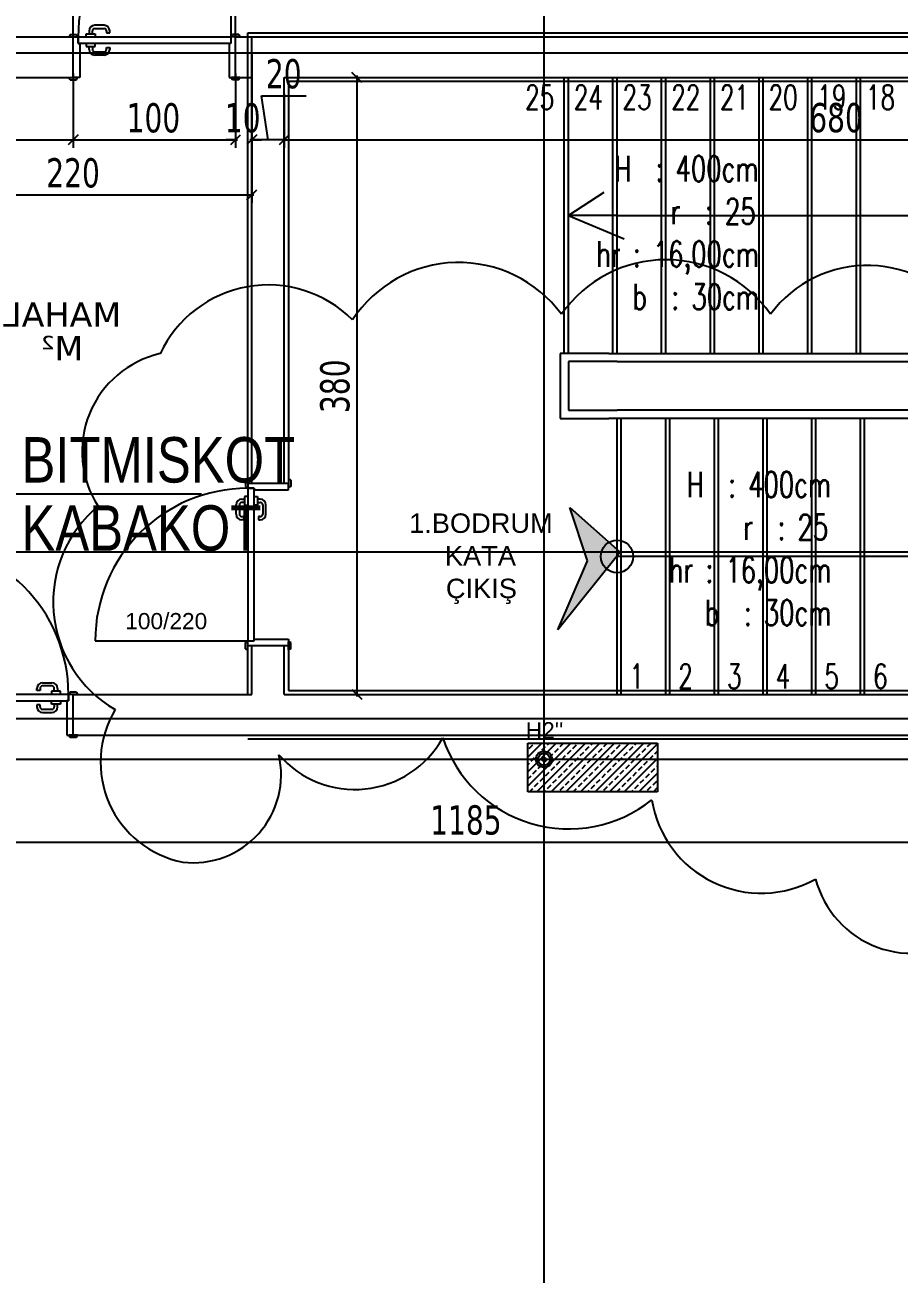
# Model space of a CAD drawing. Header units: millimetres. Extents: x 43168.9 to 43194.6, y -25545.1 to -25543.4.
# Drawn here: x 43169.6669 to 43169.7746, y -25544.6173 to -25544.4634 of the extents above; entities that cross this region are included whole.
import ezdxf
from ezdxf.enums import TextEntityAlignment as Align

# ---------------------------------------------------------------- set-up
doc = ezdxf.new("R2010")
doc.units = ezdxf.units.MM
doc.header["$LTSCALE"] = 200
for name, pattern in [('DASHDOT', [1, 0.5, -0.25, 0, -0.25]), ('DASHDOT2', [0.5, 0.25, -0.125, 0, -0.125]), ('HIDDEN2', [0.1875, 0.125, -0.0625])]:
    doc.linetypes.add(name, pattern=pattern)
for name, color, linetype in [('aks_sgh', 5, 'DASHDOT2'), ('dograma_sgh', 43, 'Continuous'), ('duv_sgh', 4, 'Continuous'), ('izd-alt_sgh', 8, 'HIDDEN2'), ('kesitcizgisi_sgh', 22, 'Continuous'), ('kolon-b.a_sgh', 6, 'Continuous'), ('merdi_sgh', 3, 'Continuous'), ('olcuic_sgh', 183, 'Continuous'), ('poz_sgh', 12, 'Continuous'), ('sembol_sgh', 8, 'Continuous'), ('siva_sgh', 145, 'Continuous'), ('tarama-betonarme_sgh', 223, 'Continuous'), ('yazi-genel_sgh', 7, 'Continuous'), ('yazi-merdi_sgh', 9, 'Continuous')]:
    doc.layers.add(name, color=color, linetype=linetype)
doc.styles.add('1-200', font='arial.ttf', dxfattribs={"height": 60})
doc.styles.add('dim', font='VERDANA.TTF', dxfattribs={"width": 0.7})
doc.styles.add('text1', font='VERDANA.TTF')
doc.styles.add('text2', font='arial.ttf')
doc.styles.add('text3', font='simplex8.shx', dxfattribs={"width": 0.7})

msp = doc.modelspace()

# ---------------------------------------------------------------- hatches: boundary and pattern name
msp.add_hatch(color=251).paths.add_polyline_path([(43169.73406, -25544.52291), (43169.74027, -25544.52839), (43169.73257, -25544.53797), (43169.73624, -25544.52947)])
h = msp.add_hatch(color=256)
edge = h.paths.add_edge_path()
edge.add_arc((43169.73088, -25544.55392), 0.001, 0, 360)
edge = h.paths.add_edge_path(flags=16)
edge.add_arc((43169.73088, -25544.55392), 0.00075, 0, 360)

# ---------------------------------------------------------------- linework, layer by layer
at = {"color": 0, "linetype": 'ByBlock', "lineweight": -2}
for p, q in [((43169.70842, -25544.47052), (43169.70722, -25544.46932)), ((43169.67228, -25544.47819), (43169.67348, -25544.47699)), ((43169.67348, -25544.47699), (43169.67228, -25544.47819)), ((43169.69228, -25544.47819), (43169.69348, -25544.47699)), ((43169.69228, -25544.47819), (43169.69348, -25544.47699)), ((43169.69548, -25544.47699), (43169.69428, -25544.47819)), ((43169.69548, -25544.47699), (43169.69428, -25544.47819)), ((43169.69948, -25544.47699), (43169.69828, -25544.47819)), ((43169.69828, -25544.47819), (43169.69948, -25544.47699)), ((43169.69428, -25544.48497), (43169.69548, -25544.48377)), ((43169.70722, -25544.54532), (43169.70842, -25544.54652)), ((43169.73068, -25544.55412), (43169.73068, -25544.55372)), ((43169.73068, -25544.55372), (43169.73108, -25544.55372)), ((43169.73108, -25544.55412), (43169.73068, -25544.55412)), ((43169.73081, -25544.55385), (43169.73095, -25544.55399)), ((43169.73081, -25544.55399), (43169.73095, -25544.55385)), ((43169.73108, -25544.55372), (43169.73108, -25544.55412))]:
    msp.add_line(p, q, dxfattribs=at)
at = {"color": 0}
for p, q in [((43169.65508, -25544.52122), (43169.68868, -25544.52122)), ((43169.73406, -25544.52291), (43169.74027, -25544.52839)), ((43169.73624, -25544.52947), (43169.73406, -25544.52291)), ((43169.74027, -25544.52839), (43169.73257, -25544.53797)), ((43169.73257, -25544.53797), (43169.73624, -25544.52947))]:
    msp.add_line(p, q, dxfattribs=at)
at = {"color": 0, "linetype": 'Continuous', "lineweight": -2}
for radius in [0.001, 0.00075]:
    msp.add_circle((43169.73088, -25544.55392), radius, dxfattribs=at)
for centre, radius, start, end in [((43169.72039, -25544.50844), 0.01573, 36.5476, 146.5476), ((43169.74591, -25544.50809), 0.01572, 35, 145), ((43169.77073, -25544.50795), 0.01488, 33.364, 143.364), ((43169.69689, -25544.51014), 0.01467, 45.004, 155.004), ((43169.68634, -25544.51602), 0.01239, 102.8255, 212.8255), ((43169.68575, -25544.53453), 0.01535, 129.7657, 239.7657), ((43169.68878, -25544.55426), 0.01255, 148.9711, 258.9711), ((43169.70758, -25544.54524), 0.01239, 220.9038, 330.9038), ((43169.73396, -25544.54608), 0.0164, 198.4493, 308.4493), ((43169.68766, -25544.55582), 0.01083, 263.1682, 13.1682), ((43169.75767, -25544.55673), 0.01368, 189.2398, 299.2398), ((43169.77619, -25544.56557), 0.01224, 194.6844, 304.6844)]:
    msp.add_arc(centre, radius, start, end)
at = {"layer": 'aks_sgh'}
for p, q in [((43169.73088, -25543.74092), (43169.73088, -25544.78992)), ((43169.99088, -25544.46692), (43169.01488, -25544.46692)), ((43169.99088, -25544.54892), (43169.01488, -25544.54892)), ((43169.99088, -25544.55392), (43169.01488, -25544.55392))]:
    msp.add_line(p, q, dxfattribs=at)
at = {"layer": 'dograma_sgh', "color": 145}
for p, q in [((43169.69228, -25544.44612), (43169.69228, -25544.46492)), ((43169.67558, -25544.53932), (43169.69438, -25544.53932))]:
    msp.add_line(p, q, dxfattribs=at)
at = {"layer": 'dograma_sgh'}
for p, q in [((43169.67483, -25544.46418), (43169.67483, -25544.46452)), ((43169.67523, -25544.46452), (43169.67523, -25544.46418)), ((43169.67667, -25544.46348), (43169.67553, -25544.46348)), ((43169.67553, -25544.46388), (43169.67667, -25544.46388)), ((43169.67697, -25544.46418), (43169.67697, -25544.46442)), ((43169.67737, -25544.46442), (43169.67737, -25544.46418)), ((43169.67248, -25544.46462), (43169.67238, -25544.46492)), ((43169.67238, -25544.46492), (43169.67338, -25544.46492)), ((43169.67248, -25544.46462), (43169.67328, -25544.46462)), ((43169.67288, -25544.46992), (43169.67288, -25544.46492)), ((43169.67288, -25544.46492), (43169.67348, -25544.46492)), ((43169.67328, -25544.46462), (43169.67338, -25544.46492)), ((43169.67348, -25544.46572), (43169.67348, -25544.46492)), ((43169.67348, -25544.46492), (43169.69228, -25544.46492)), ((43169.67348, -25544.46492), (43169.67348, -25544.46522)), ((43169.67348, -25544.46522), (43169.67348, -25544.46572)), ((43169.69228, -25544.46572), (43169.67348, -25544.46572)), ((43169.67348, -25544.46572), (43169.67368, -25544.46572)), ((43169.67368, -25544.46572), (43169.67368, -25544.46992)), ((43169.67448, -25544.46492), (43169.67448, -25544.46452)), ((43169.67448, -25544.46452), (43169.67558, -25544.46452)), ((43169.67448, -25544.46572), (43169.67448, -25544.46612)), ((43169.67558, -25544.46452), (43169.67558, -25544.46492)), ((43169.67558, -25544.46612), (43169.67558, -25544.46572)), ((43169.67697, -25544.46442), (43169.67737, -25544.46442)), ((43169.69228, -25544.46572), (43169.69208, -25544.46572)), ((43169.69208, -25544.46572), (43169.69208, -25544.46992)), ((43169.69228, -25544.46492), (43169.69228, -25544.46572)), ((43169.69288, -25544.46492), (43169.69228, -25544.46492)), ((43169.69228, -25544.46492), (43169.69228, -25544.46522)), ((43169.69228, -25544.46522), (43169.69228, -25544.46572)), ((43169.69248, -25544.46462), (43169.69238, -25544.46492)), ((43169.69338, -25544.46492), (43169.69238, -25544.46492)), ((43169.69328, -25544.46462), (43169.69248, -25544.46462)), ((43169.69288, -25544.46992), (43169.69288, -25544.46492)), ((43169.69328, -25544.46462), (43169.69338, -25544.46492)), ((43169.67448, -25544.46612), (43169.67558, -25544.46612)), ((43169.67483, -25544.46646), (43169.67483, -25544.46612)), ((43169.67523, -25544.46612), (43169.67523, -25544.46646)), ((43169.67553, -25544.46676), (43169.67667, -25544.46676)), ((43169.67667, -25544.46716), (43169.67553, -25544.46716)), ((43169.67697, -25544.46646), (43169.67697, -25544.46622)), ((43169.67697, -25544.46622), (43169.67737, -25544.46622)), ((43169.67737, -25544.46622), (43169.67737, -25544.46646)), ((43169.67248, -25544.47022), (43169.67238, -25544.46992)), ((43169.67238, -25544.46992), (43169.67338, -25544.46992)), ((43169.67248, -25544.47022), (43169.67328, -25544.47022)), ((43169.67368, -25544.46992), (43169.67288, -25544.46992)), ((43169.67328, -25544.47022), (43169.67338, -25544.46992)), ((43169.69208, -25544.46992), (43169.69288, -25544.46992)), ((43169.69248, -25544.47022), (43169.69238, -25544.46992)), ((43169.69338, -25544.46992), (43169.69238, -25544.46992)), ((43169.69328, -25544.47022), (43169.69248, -25544.47022)), ((43169.69328, -25544.47022), (43169.69338, -25544.46992)), ((43169.69408, -25544.51952), (43169.69438, -25544.51942)), ((43169.69408, -25544.51952), (43169.69408, -25544.52032)), ((43169.69438, -25544.51942), (43169.69438, -25544.52042)), ((43169.69968, -25544.51952), (43169.69938, -25544.51942)), ((43169.69938, -25544.51942), (43169.69938, -25544.52042)), ((43169.69968, -25544.51952), (43169.69968, -25544.52032)), ((43169.69408, -25544.52032), (43169.69438, -25544.52042)), ((43169.69938, -25544.51992), (43169.69438, -25544.51992)), ((43169.69438, -25544.51992), (43169.69438, -25544.52052)), ((43169.69518, -25544.52052), (43169.69438, -25544.52052)), ((43169.69438, -25544.52052), (43169.69438, -25544.53932)), ((43169.69438, -25544.52052), (43169.69468, -25544.52052)), ((43169.69468, -25544.52052), (43169.69518, -25544.52052)), ((43169.69518, -25544.53932), (43169.69518, -25544.52052)), ((43169.69518, -25544.52052), (43169.69518, -25544.52072)), ((43169.69518, -25544.52072), (43169.69938, -25544.52072)), ((43169.69938, -25544.52072), (43169.69938, -25544.51992)), ((43169.69968, -25544.52032), (43169.69938, -25544.52042)), ((43169.69294, -25544.52371), (43169.69294, -25544.52257)), ((43169.69334, -25544.52257), (43169.69334, -25544.52371)), ((43169.69364, -25544.52187), (43169.69398, -25544.52187)), ((43169.69398, -25544.52227), (43169.69364, -25544.52227)), ((43169.69438, -25544.52152), (43169.69398, -25544.52152)), ((43169.69398, -25544.52152), (43169.69398, -25544.52262)), ((43169.69398, -25544.52262), (43169.69438, -25544.52262)), ((43169.69518, -25544.52152), (43169.69558, -25544.52152)), ((43169.69558, -25544.52262), (43169.69518, -25544.52262)), ((43169.69558, -25544.52152), (43169.69558, -25544.52262)), ((43169.69592, -25544.52187), (43169.69558, -25544.52187)), ((43169.69558, -25544.52227), (43169.69592, -25544.52227)), ((43169.69622, -25544.52257), (43169.69622, -25544.52371)), ((43169.69662, -25544.52371), (43169.69662, -25544.52257)), ((43169.69364, -25544.52401), (43169.69388, -25544.52401)), ((43169.69388, -25544.52401), (43169.69388, -25544.52441)), ((43169.69592, -25544.52401), (43169.69568, -25544.52401)), ((43169.69568, -25544.52401), (43169.69568, -25544.52441)), ((43169.69388, -25544.52441), (43169.69364, -25544.52441)), ((43169.69568, -25544.52441), (43169.69592, -25544.52441)), ((43169.69408, -25544.53952), (43169.69438, -25544.53942)), ((43169.69408, -25544.54032), (43169.69408, -25544.53952)), ((43169.69438, -25544.53932), (43169.69518, -25544.53932)), ((43169.69438, -25544.53992), (43169.69438, -25544.53932)), ((43169.69438, -25544.53932), (43169.69468, -25544.53932)), ((43169.69438, -25544.54042), (43169.69438, -25544.53942)), ((43169.69468, -25544.53932), (43169.69518, -25544.53932)), ((43169.69518, -25544.53932), (43169.69518, -25544.53912)), ((43169.69518, -25544.53912), (43169.69938, -25544.53912)), ((43169.69938, -25544.53912), (43169.69938, -25544.53992)), ((43169.69968, -25544.53952), (43169.69938, -25544.53942)), ((43169.69938, -25544.54042), (43169.69938, -25544.53942)), ((43169.69968, -25544.54032), (43169.69968, -25544.53952)), ((43169.69408, -25544.54032), (43169.69438, -25544.54042)), ((43169.69938, -25544.53992), (43169.69438, -25544.53992)), ((43169.69968, -25544.54032), (43169.69938, -25544.54042)), ((43169.66839, -25544.54542), (43169.66839, -25544.54518)), ((43169.66879, -25544.54542), (43169.66839, -25544.54542)), ((43169.66879, -25544.54518), (43169.66879, -25544.54542)), ((43169.66909, -25544.54448), (43169.67023, -25544.54448)), ((43169.67023, -25544.54488), (43169.66909, -25544.54488)), ((43169.67128, -25544.54552), (43169.67018, -25544.54552)), ((43169.67018, -25544.54552), (43169.67018, -25544.54592)), ((43169.67053, -25544.54552), (43169.67053, -25544.54518)), ((43169.67093, -25544.54518), (43169.67093, -25544.54552)), ((43169.67128, -25544.54592), (43169.67128, -25544.54552)), ((43169.67248, -25544.54562), (43169.67238, -25544.54592)), ((43169.67328, -25544.54562), (43169.67248, -25544.54562)), ((43169.67328, -25544.54562), (43169.67338, -25544.54592)), ((43169.67228, -25544.54592), (43169.65348, -25544.54592)), ((43169.65348, -25544.54672), (43169.67228, -25544.54672)), ((43169.66879, -25544.54722), (43169.66839, -25544.54722)), ((43169.66839, -25544.54722), (43169.66839, -25544.54746)), ((43169.66879, -25544.54746), (43169.66879, -25544.54722)), ((43169.67018, -25544.54712), (43169.67018, -25544.54672)), ((43169.67128, -25544.54712), (43169.67018, -25544.54712)), ((43169.67053, -25544.54712), (43169.67053, -25544.54746)), ((43169.67093, -25544.54746), (43169.67093, -25544.54712)), ((43169.67128, -25544.54672), (43169.67128, -25544.54712)), ((43169.67228, -25544.54672), (43169.67208, -25544.54672)), ((43169.67208, -25544.54672), (43169.67208, -25544.55092)), ((43169.67228, -25544.54672), (43169.67228, -25544.54592)), ((43169.67288, -25544.54592), (43169.67228, -25544.54592)), ((43169.67228, -25544.54592), (43169.67228, -25544.54622)), ((43169.67228, -25544.54622), (43169.67228, -25544.54672)), ((43169.67338, -25544.54592), (43169.67238, -25544.54592)), ((43169.67288, -25544.55092), (43169.67288, -25544.54592)), ((43169.67023, -25544.54776), (43169.66909, -25544.54776)), ((43169.66909, -25544.54816), (43169.67023, -25544.54816)), ((43169.67208, -25544.55092), (43169.67288, -25544.55092)), ((43169.67248, -25544.55122), (43169.67238, -25544.55092)), ((43169.67338, -25544.55092), (43169.67238, -25544.55092)), ((43169.67328, -25544.55122), (43169.67248, -25544.55122)), ((43169.67328, -25544.55122), (43169.67338, -25544.55092))]:
    msp.add_line(p, q, dxfattribs=at)
at = {"layer": 'dograma_sgh', "color": 145}
for centre, start, end in [((43169.69228, -25544.46492), 90, 180), ((43169.69438, -25544.53932), 90, 180), ((43169.65348, -25544.54592), 0, 90)]:
    msp.add_arc(centre, 0.0188, start, end, dxfattribs=at)
at = {"layer": 'dograma_sgh'}
for centre, radius, start, end in [((43169.67553, -25544.46418), 0.0007, 90, 180), ((43169.67553, -25544.46418), 0.0003, 90, 180), ((43169.67667, -25544.46418), 0.0007, 360, 90), ((43169.67667, -25544.46418), 0.0003, 360, 90), ((43169.67553, -25544.46646), 0.0007, 180, 270), ((43169.67553, -25544.46646), 0.0003, 180, 270), ((43169.67667, -25544.46646), 0.0003, 270, 0), ((43169.67667, -25544.46646), 0.0007, 270, 0), ((43169.69364, -25544.52257), 0.0007, 90, 180), ((43169.69364, -25544.52257), 0.0003, 90, 180), ((43169.69592, -25544.52257), 0.0007, 360, 90), ((43169.69592, -25544.52257), 0.0003, 360, 90), ((43169.69364, -25544.52371), 0.0007, 180, 270), ((43169.69364, -25544.52371), 0.0003, 180, 270), ((43169.69592, -25544.52371), 0.0003, 270, 360), ((43169.69592, -25544.52371), 0.0007, 270, 360), ((43169.66909, -25544.54518), 0.0007, 90, 180), ((43169.66909, -25544.54518), 0.0003, 90, 180), ((43169.67023, -25544.54518), 0.0007, 0, 90), ((43169.67023, -25544.54518), 0.0003, 0, 90), ((43169.66909, -25544.54746), 0.0007, 180, 270), ((43169.66909, -25544.54746), 0.0003, 180, 270), ((43169.67023, -25544.54746), 0.0003, 270, 360), ((43169.67023, -25544.54746), 0.0007, 270, 360)]:
    msp.add_arc(centre, radius, start, end, dxfattribs=at)
at = {"layer": 'duv_sgh'}
for p, q in [((43169.64688, -25544.46492), (43169.67288, -25544.46492)), ((43169.67288, -25544.46992), (43169.67288, -25544.46492)), ((43169.69288, -25544.46492), (43169.69488, -25544.46492)), ((43169.69288, -25544.46992), (43169.69288, -25544.46492)), ((43169.69488, -25544.51992), (43169.69488, -25544.46492)), ((43169.69488, -25544.46492), (43169.83988, -25544.46492)), ((43169.65088, -25544.46992), (43169.67288, -25544.46992)), ((43169.69288, -25544.46992), (43169.69488, -25544.46992)), ((43169.69888, -25544.51992), (43169.69888, -25544.46992)), ((43169.69888, -25544.46992), (43169.83488, -25544.46992)), ((43169.69938, -25544.51992), (43169.69438, -25544.51992)), ((43169.69938, -25544.53992), (43169.69438, -25544.53992)), ((43169.69488, -25544.54592), (43169.69488, -25544.53992)), ((43169.69888, -25544.54592), (43169.69888, -25544.53992)), ((43169.67288, -25544.54592), (43169.69488, -25544.54592)), ((43169.67288, -25544.55092), (43169.67288, -25544.54592)), ((43169.69488, -25544.54592), (43169.69488, -25544.54592)), ((43169.69888, -25544.54592), (43169.83488, -25544.54592)), ((43169.67288, -25544.55092), (43169.69488, -25544.55092)), ((43169.69488, -25544.55092), (43169.83988, -25544.55092))]:
    msp.add_line(p, q, dxfattribs=at)
at = {"layer": 'izd-alt_sgh'}
for p, q in [((43169.73338, -25544.50392), (43169.73338, -25544.46992)), ((43169.73938, -25544.50392), (43169.73938, -25544.46992)), ((43169.74538, -25544.50392), (43169.74538, -25544.46992)), ((43169.75138, -25544.50392), (43169.75138, -25544.46992)), ((43169.75738, -25544.50392), (43169.75738, -25544.46992)), ((43169.76338, -25544.50392), (43169.76338, -25544.46992)), ((43169.76938, -25544.50392), (43169.76938, -25544.46992)), ((43169.74038, -25544.54592), (43169.74038, -25544.51192)), ((43169.74638, -25544.54592), (43169.74638, -25544.51192)), ((43169.75238, -25544.54592), (43169.75238, -25544.51192)), ((43169.75838, -25544.54592), (43169.75838, -25544.51192)), ((43169.76438, -25544.54592), (43169.76438, -25544.51192)), ((43169.77038, -25544.54592), (43169.77038, -25544.51192))]:
    msp.add_line(p, q, dxfattribs=at)
at = {"layer": 'kesitcizgisi_sgh', "linetype": 'DASHDOT'}
msp.add_line((43169.06963, -25544.52837), (43169.86213, -25544.52837), dxfattribs=at)
at = {"layer": 'kolon-b.a_sgh'}
for p, q in [((43169.72888, -25544.55192), (43169.74488, -25544.55192)), ((43169.72888, -25544.55792), (43169.72888, -25544.55192)), ((43169.74488, -25544.55192), (43169.74488, -25544.55792)), ((43169.74488, -25544.55792), (43169.72888, -25544.55792))]:
    msp.add_line(p, q, dxfattribs=at)
at = {"layer": 'merdi_sgh'}
for p, q in [((43169.73388, -25544.50392), (43169.73388, -25544.46992)), ((43169.73988, -25544.50392), (43169.73988, -25544.46992)), ((43169.74588, -25544.50392), (43169.74588, -25544.46992)), ((43169.75188, -25544.50392), (43169.75188, -25544.46992)), ((43169.75788, -25544.50392), (43169.75788, -25544.46992)), ((43169.76388, -25544.50392), (43169.76388, -25544.46992)), ((43169.76988, -25544.50392), (43169.76988, -25544.46992)), ((43169.73988, -25544.54592), (43169.73988, -25544.51192)), ((43169.74588, -25544.54592), (43169.74588, -25544.51192)), ((43169.75188, -25544.54592), (43169.75188, -25544.51192)), ((43169.75788, -25544.54592), (43169.75788, -25544.51192)), ((43169.76388, -25544.54592), (43169.76388, -25544.51192)), ((43169.76988, -25544.54592), (43169.76988, -25544.51192))]:
    msp.add_line(p, q, dxfattribs=at)
at = {"layer": 'merdi_sgh', "color": 43}
for p, q in [((43169.73888, -25544.50392), (43169.73288, -25544.50392)), ((43169.73288, -25544.50392), (43169.73288, -25544.51192)), ((43169.73888, -25544.50392), (43169.79488, -25544.50392)), ((43169.73988, -25544.50492), (43169.73388, -25544.50492)), ((43169.73388, -25544.50492), (43169.73388, -25544.51092)), ((43169.73988, -25544.50492), (43169.79388, -25544.50492)), ((43169.73388, -25544.51092), (43169.73988, -25544.51092)), ((43169.79388, -25544.51092), (43169.73988, -25544.51092)), ((43169.73288, -25544.51192), (43169.73888, -25544.51192)), ((43169.79488, -25544.51192), (43169.73888, -25544.51192))]:
    msp.add_line(p, q, dxfattribs=at)
at = {"layer": 'olcuic_sgh'}
for p, q in [((43169.67288, -25544.46542), (43169.67288, -25544.45452)), ((43169.67288, -25544.46542), (43169.67288, -25544.45452)), ((43169.69288, -25544.46542), (43169.69288, -25544.45452)), ((43169.69288, -25544.46542), (43169.69288, -25544.45452)), ((43169.69488, -25544.46692), (43169.69488, -25544.47859)), ((43169.67288, -25544.46942), (43169.67288, -25544.47859)), ((43169.67288, -25544.46942), (43169.67288, -25544.47859)), ((43169.69288, -25544.46942), (43169.69288, -25544.47859)), ((43169.69288, -25544.46942), (43169.69288, -25544.47859)), ((43169.69488, -25544.46892), (43169.69488, -25544.47859)), ((43169.70088, -25544.46992), (43169.70882, -25544.46992)), ((43169.70782, -25544.46967), (43169.70782, -25544.54617)), ((43169.69488, -25544.47237), (43169.69488, -25544.48537)), ((43169.69688, -25544.47759), (43169.69608, -25544.47216)), ((43169.69608, -25544.47216), (43169.70159, -25544.47216)), ((43169.69888, -25544.47192), (43169.69888, -25544.47859)), ((43169.69888, -25544.47192), (43169.69888, -25544.47859)), ((43169.65063, -25544.47759), (43169.67313, -25544.47759)), ((43169.67263, -25544.47759), (43169.69313, -25544.47759)), ((43169.69288, -25544.47759), (43169.69168, -25544.47759)), ((43169.69913, -25544.47759), (43169.69463, -25544.47759)), ((43169.69488, -25544.47759), (43169.69608, -25544.47759)), ((43169.69863, -25544.47759), (43169.83513, -25544.47759)), ((43169.65063, -25544.48437), (43169.69513, -25544.48437)), ((43169.70088, -25544.54592), (43169.70882, -25544.54592)), ((43169.60263, -25544.5641), (43169.84013, -25544.5641))]:
    msp.add_line(p, q, dxfattribs=at)
at = {"layer": 'sembol_sgh'}
for p, q in [((43169.73825, -25544.48409), (43169.73388, -25544.48692)), ((43169.73988, -25544.48692), (43169.73388, -25544.48692)), ((43169.73388, -25544.48692), (43169.74076, -25544.48979)), ((43169.73988, -25544.48692), (43169.81188, -25544.48692)), ((43169.74588, -25544.52892), (43169.73988, -25544.52892)), ((43169.81188, -25544.52892), (43169.74588, -25544.52892))]:
    msp.add_line(p, q, dxfattribs=at)
msp.add_circle((43169.73988, -25544.52892), 0.002, dxfattribs=at)
at = {"layer": 'siva_sgh'}
for p, q in [((43169.69438, -25544.51992), (43169.69438, -25544.46442)), ((43169.69438, -25544.46442), (43169.84038, -25544.46442)), ((43169.84038, -25544.47042), (43169.69938, -25544.47042)), ((43169.69938, -25544.47042), (43169.69938, -25544.51992)), ((43169.69438, -25544.54592), (43169.69438, -25544.53992)), ((43169.69938, -25544.53992), (43169.69938, -25544.54542)), ((43169.69938, -25544.54542), (43169.84038, -25544.54542)), ((43169.84038, -25544.55142), (43169.69438, -25544.55142)), ((43169.69438, -25544.55142), (43169.69438, -25544.55142))]:
    msp.add_line(p, q, dxfattribs=at)
at = {"layer": 'tarama-betonarme_sgh'}
for p, q in [((43169.72888, -25544.55364), (43169.7306, -25544.55192)), ((43169.72888, -25544.55544), (43169.7324, -25544.55192)), ((43169.72888, -25544.55723), (43169.73419, -25544.55192)), ((43169.72905, -25544.55257), (43169.7295, -25544.55212)), ((43169.72995, -25544.55346), (43169.7304, -25544.55302)), ((43169.72999, -25544.55792), (43169.73599, -25544.55192)), ((43169.73063, -25544.55279), (43169.73108, -25544.55234)), ((43169.7313, -25544.55212), (43169.7315, -25544.55192)), ((43169.73152, -25544.55369), (43169.73197, -25544.55324)), ((43169.73178, -25544.55792), (43169.73778, -25544.55192)), ((43169.7322, -25544.55302), (43169.73265, -25544.55257)), ((43169.73287, -25544.55234), (43169.73329, -25544.55192)), ((43169.73358, -25544.55792), (43169.73958, -25544.55192)), ((43169.73377, -25544.55324), (43169.73422, -25544.55279)), ((43169.73444, -25544.55257), (43169.73489, -25544.55212)), ((43169.73534, -25544.55346), (43169.73579, -25544.55302)), ((43169.73538, -25544.55792), (43169.74138, -25544.55192)), ((43169.73601, -25544.55279), (43169.73646, -25544.55234)), ((43169.73669, -25544.55212), (43169.73689, -25544.55192)), ((43169.73691, -25544.55369), (43169.73736, -25544.55324)), ((43169.73717, -25544.55792), (43169.74317, -25544.55192)), ((43169.73759, -25544.55302), (43169.73803, -25544.55257)), ((43169.73826, -25544.55234), (43169.73868, -25544.55192)), ((43169.73897, -25544.55792), (43169.74488, -25544.55201)), ((43169.73916, -25544.55324), (43169.73961, -25544.55279)), ((43169.73983, -25544.55257), (43169.74028, -25544.55212)), ((43169.74073, -25544.55346), (43169.74118, -25544.55302)), ((43169.7414, -25544.55279), (43169.74185, -25544.55234)), ((43169.74208, -25544.55212), (43169.74227, -25544.55192)), ((43169.7423, -25544.55369), (43169.74275, -25544.55324)), ((43169.74297, -25544.55302), (43169.74342, -25544.55257)), ((43169.74365, -25544.55234), (43169.74407, -25544.55192)), ((43169.74455, -25544.55324), (43169.74488, -25544.55291)), ((43169.72888, -25544.55454), (43169.72905, -25544.55436)), ((43169.72928, -25544.55414), (43169.72973, -25544.55369)), ((43169.73018, -25544.55504), (43169.73063, -25544.55459)), ((43169.73085, -25544.55436), (43169.7313, -25544.55391)), ((43169.73175, -25544.55526), (43169.7322, -25544.55481)), ((43169.73242, -25544.55459), (43169.73287, -25544.55414)), ((43169.7331, -25544.55391), (43169.73354, -25544.55346)), ((43169.73399, -25544.55481), (43169.73444, -25544.55436)), ((43169.73467, -25544.55414), (43169.73512, -25544.55369)), ((43169.73557, -25544.55504), (43169.73601, -25544.55459)), ((43169.73624, -25544.55436), (43169.73669, -25544.55391)), ((43169.73714, -25544.55526), (43169.73759, -25544.55481)), ((43169.73781, -25544.55459), (43169.73826, -25544.55414)), ((43169.73848, -25544.55391), (43169.73893, -25544.55346)), ((43169.73938, -25544.55481), (43169.73983, -25544.55436)), ((43169.74006, -25544.55414), (43169.7405, -25544.55369)), ((43169.74076, -25544.55792), (43169.74488, -25544.5538)), ((43169.74095, -25544.55504), (43169.7414, -25544.55459)), ((43169.74163, -25544.55436), (43169.74208, -25544.55391)), ((43169.74252, -25544.55526), (43169.74297, -25544.55481)), ((43169.7432, -25544.55459), (43169.74365, -25544.55414)), ((43169.74387, -25544.55391), (43169.74432, -25544.55346)), ((43169.74477, -25544.55481), (43169.74488, -25544.5547)), ((43169.72888, -25544.55633), (43169.72928, -25544.55593)), ((43169.7295, -25544.55571), (43169.72995, -25544.55526)), ((43169.7304, -25544.55661), (43169.73085, -25544.55616)), ((43169.73108, -25544.55593), (43169.73152, -25544.55549)), ((43169.73197, -25544.55683), (43169.73242, -25544.55638)), ((43169.73265, -25544.55616), (43169.7331, -25544.55571)), ((43169.73332, -25544.55549), (43169.73377, -25544.55504)), ((43169.73422, -25544.55638), (43169.73467, -25544.55593)), ((43169.73489, -25544.55571), (43169.73534, -25544.55526)), ((43169.73579, -25544.55661), (43169.73624, -25544.55616)), ((43169.73646, -25544.55593), (43169.73691, -25544.55549)), ((43169.73736, -25544.55683), (43169.73781, -25544.55638)), ((43169.73803, -25544.55616), (43169.73848, -25544.55571)), ((43169.73871, -25544.55549), (43169.73916, -25544.55504)), ((43169.73961, -25544.55638), (43169.74006, -25544.55593)), ((43169.74028, -25544.55571), (43169.74073, -25544.55526)), ((43169.74118, -25544.55661), (43169.74163, -25544.55616)), ((43169.74185, -25544.55593), (43169.7423, -25544.55549)), ((43169.74256, -25544.55792), (43169.74488, -25544.5556)), ((43169.74275, -25544.55683), (43169.7432, -25544.55638)), ((43169.74342, -25544.55616), (43169.74387, -25544.55571)), ((43169.7441, -25544.55549), (43169.74455, -25544.55504)), ((43169.72909, -25544.55792), (43169.7295, -25544.55751)), ((43169.72973, -25544.55728), (43169.73018, -25544.55683)), ((43169.73089, -25544.55792), (43169.73108, -25544.55773)), ((43169.7313, -25544.55751), (43169.73175, -25544.55706)), ((43169.73287, -25544.55773), (43169.73332, -25544.55728)), ((43169.73354, -25544.55706), (43169.73399, -25544.55661)), ((43169.73448, -25544.55792), (43169.73489, -25544.55751)), ((43169.73512, -25544.55728), (43169.73557, -25544.55683)), ((43169.73627, -25544.55792), (43169.73646, -25544.55773)), ((43169.73669, -25544.55751), (43169.73714, -25544.55706)), ((43169.73826, -25544.55773), (43169.73871, -25544.55728)), ((43169.73893, -25544.55706), (43169.73938, -25544.55661)), ((43169.73987, -25544.55792), (43169.74028, -25544.55751)), ((43169.7405, -25544.55728), (43169.74095, -25544.55683)), ((43169.74166, -25544.55792), (43169.74185, -25544.55773)), ((43169.74208, -25544.55751), (43169.74252, -25544.55706)), ((43169.74365, -25544.55773), (43169.7441, -25544.55728)), ((43169.74432, -25544.55706), (43169.74477, -25544.55661)), ((43169.74436, -25544.55792), (43169.74488, -25544.5574))]:
    msp.add_line(p, q, dxfattribs=at)

# ---------------------------------------------------------------- texts
at = {"color": 7, "style": 'text1', "text_generation_flag": 4}
for tag, text, p in [('MAHAL', '', (43169.6715, -25544.49913)), ('M²', 'm²', (43169.6715, -25544.50324))]:
    msp.add_attdef(tag, text=text, height=0.003, rotation=180, dxfattribs=at).set_placement(p, align=Align.MIDDLE)
at = {"color": 0, "style": 'text2', "width": 0.8}
for tag, p, s in [('BITMISKOT', (43169.66649, -25544.51982), '+0,10'), ('KABAKOT', (43169.66649, -25544.52822), '±0,00')]:
    msp.add_attdef(tag, p, s, height=0.0056, dxfattribs=at)
at = {"layer": 'aks_sgh', "style": '1-200'}
msp.add_text("H2''", height=0.002, rotation=360, dxfattribs=at).set_placement((43169.72863, -25544.55134))
at = {"layer": 'olcuic_sgh', "color": 2, "style": 'dim', "width": 0.7}
for s, p in [('20', (43169.69661, -25544.47125)), ('100', (43169.67945, -25544.47668)), ('10', (43169.69155, -25544.47668)), ('680', (43169.76357, -25544.47666)), ('220', (43169.66955, -25544.48346)), ('1185', (43169.71686, -25544.56318))]:
    msp.add_text(s, height=0.0036, dxfattribs=at).set_placement(p)
msp.add_text('380', height=0.0036, rotation=90, dxfattribs=at).set_placement((43169.7069, -25544.51125))
at = {"layer": 'poz_sgh', "style": 'text2'}
msp.add_text('100/220', height=0.002, dxfattribs=at).set_placement((43169.68433, -25544.53789), align=Align.CENTER)
at = {"layer": 'yazi-genel_sgh', "style": 'text2'}
for s, p in [('1.BODRUM ', (43169.71426, -25544.52602)), ('KATA', (43169.71867, -25544.53004)), ('ÇIKIŞ', (43169.71879, -25544.53406))]:
    msp.add_text(s, height=0.0024, dxfattribs=at).set_placement(p)
at = {"layer": 'yazi-merdi_sgh', "style": 'text3', "width": 0.7}
for s, p in [('25', (43169.73215, -25544.47386)), ('24', (43169.73815, -25544.47386)), ('23', (43169.74415, -25544.47386)), ('22', (43169.75015, -25544.47386)), ('21', (43169.75615, -25544.47386)), ('20', (43169.76215, -25544.47386)), ('19', (43169.76815, -25544.47386)), ('18', (43169.77415, -25544.47386)), ('1', (43169.74323, -25544.54519)), ('2', (43169.74923, -25544.54519)), ('3', (43169.75523, -25544.54519)), ('4', (43169.76123, -25544.54519)), ('5', (43169.76723, -25544.54519)), ('6', (43169.77323, -25544.54519))]:
    msp.add_text(s, height=0.003, dxfattribs=at).set_placement(p, align=Align.RIGHT)
for s, p in [('H  : 400cm', (43169.73954, -25544.48272)), ('r  : 25', (43169.74648, -25544.48798)), ('hr : 16,00cm', (43169.73731, -25544.49324)), ('b  : 30cm', (43169.74177, -25544.4985)), ('H  : 400cm', (43169.74848, -25544.52163)), ('r  : 25', (43169.75542, -25544.52689)), ('hr : 16,00cm', (43169.74625, -25544.53215)), ('b  : 30cm', (43169.7507, -25544.53742))]:
    msp.add_text(s, height=0.00315, dxfattribs=at).set_placement(p)

doc.saveas('drawing.dxf')
